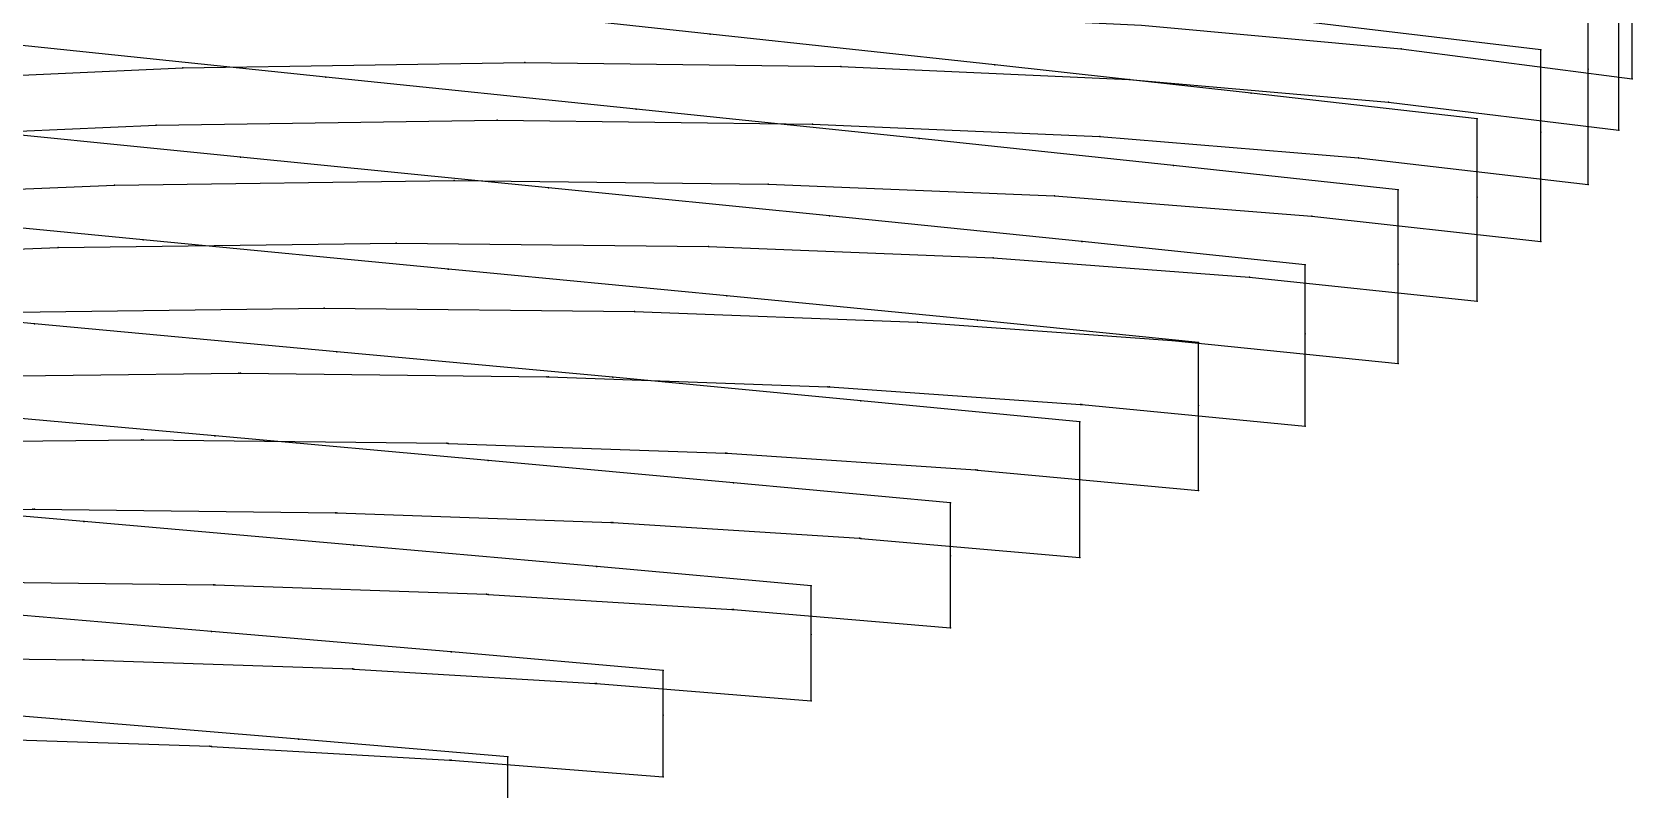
# Model space of a CAD drawing. Extents: x 0 to 4.67, y -4.5 to 1.66.
# Drawn here: x 4.134 to 4.667, y -0.521 to -0.268 of the extents above; entities that cross this region are included whole.
import ezdxf

# ---------------------------------------------------------------- set-up
doc = ezdxf.new("R2010")
doc.units = 0
doc.layers.get('0').update_dxf_attribs({"linetype": 'CONTINUOUS'})

msp = doc.modelspace()

# ---------------------------------------------------------------- linework, layer by layer
at = {"color": 4}
for points in [[(4.06515, -0.26754), (4.18753, -0.26167), (4.30178, -0.25979), (4.40728, -0.26127), (4.50353, -0.26581), (4.59012, -0.27377), (4.6671, -0.28369), (4.6671, -0.24091), (4.6671, -0.20884), (4.59067, -0.1983), (4.50408, -0.18665), (4.40783, -0.17398), (4.30233, -0.1602), (4.18809, -0.14513), (4.0657, -0.12887)], [(4.06169, -0.28558), (4.18389, -0.28002), (4.29796, -0.27824), (4.4033, -0.27963), (4.49941, -0.28394), (4.58587, -0.29148), (4.66273, -0.30088), (4.66273, -0.26035), (4.66273, -0.22996), (4.58642, -0.21998), (4.49996, -0.20894), (4.40385, -0.19693), (4.29851, -0.18387), (4.18444, -0.1696), (4.06224, -0.1542)], [(4.05316, -0.30446), (4.17502, -0.29919), (4.28878, -0.2975), (4.39383, -0.29882), (4.48967, -0.30291), (4.57589, -0.31006), (4.65254, -0.31898), (4.65254, -0.28053), (4.65254, -0.25171), (4.57644, -0.24224), (4.49022, -0.23176), (4.39438, -0.22037), (4.28933, -0.20799), (4.17557, -0.19445), (4.05371, -0.17983)], [(4.03974, -0.32419), (4.16111, -0.31918), (4.27441, -0.31758), (4.37904, -0.31884), (4.4745, -0.32272), (4.56037, -0.32951), (4.63671, -0.33798), (4.63671, -0.30146), (4.63671, -0.27409), (4.56092, -0.26509), (4.47505, -0.25514), (4.37959, -0.24432), (4.27496, -0.23256), (4.16166, -0.2197), (4.04029, -0.20582)], [(4.02163, -0.34476), (4.14238, -0.33999), (4.25509, -0.33847), (4.35917, -0.33967), (4.45413, -0.34336), (4.53956, -0.34982), (4.6155, -0.35787), (4.6155, -0.32314), (4.6155, -0.2971), (4.5401, -0.28854), (4.45468, -0.27909), (4.35972, -0.2688), (4.25563, -0.25761), (4.14292, -0.24538), (4.02218, -0.23217)], [(4.11907, -0.36162), (4.23107, -0.36017), (4.33449, -0.36131), (4.42885, -0.36482), (4.51373, -0.37098), (4.58919, -0.37865), (4.58919, -0.34557), (4.58919, -0.32077), (4.51427, -0.31262), (4.42939, -0.30361), (4.33503, -0.29381), (4.23161, -0.28315), (4.11962, -0.2715)], [(4.09198, -0.38323), (4.20265, -0.38191), (4.20314, -0.38192), (4.3053, -0.38305), (4.30579, -0.38307), (4.39896, -0.38644), (4.39949, -0.38648), (4.48321, -0.3923), (4.4837, -0.39234), (4.55811, -0.39956), (4.55811, -0.36875), (4.55811, -0.34571), (4.48375, -0.33796), (4.4837, -0.33795), (4.39949, -0.32938), (4.30584, -0.32003), (4.30579, -0.32003), (4.20319, -0.30985), (4.20314, -0.30985), (4.09203, -0.29872)], [(4.06044, -0.40525), (4.17017, -0.40408), (4.17065, -0.40409), (4.27195, -0.40526), (4.27243, -0.40528), (4.36481, -0.40856), (4.36534, -0.40859), (4.44834, -0.41412), (4.44883, -0.41417), (4.5226, -0.42097), (4.5226, -0.39267), (4.5226, -0.37163), (4.44887, -0.36424), (4.44883, -0.36424), (4.36534, -0.35607), (4.27248, -0.34715), (4.27243, -0.34714), (4.1707, -0.33742), (4.17065, -0.33741), (4.06049, -0.32675)], [(4.02528, -0.42823), (4.13396, -0.42721), (4.13444, -0.42721), (4.23478, -0.42841), (4.23526, -0.42843), (4.32675, -0.43161), (4.32728, -0.43165), (4.4095, -0.43692), (4.40998, -0.43696), (4.48305, -0.44338), (4.48305, -0.41735), (4.48305, -0.39809), (4.41003, -0.39105), (4.40998, -0.39105), (4.32728, -0.38325), (4.23531, -0.37472), (4.23526, -0.37472), (4.13449, -0.3654), (4.13444, -0.3654), (4.02532, -0.35517)], [(4.09487, -0.45126), (4.19416, -0.45249), (4.19463, -0.4525), (4.28518, -0.4556), (4.2857, -0.45563), (4.36706, -0.46066), (4.36754, -0.4607), (4.43985, -0.46678), (4.43985, -0.44279), (4.43985, -0.42512), (4.36758, -0.4184), (4.36754, -0.4184), (4.2857, -0.41095), (4.19468, -0.40279), (4.19463, -0.40278), (4.09492, -0.39384)], [(4.29226, -0.52361), (4.29226, -0.50982), (4.22257, -0.50391), (4.22253, -0.50391), (4.14361, -0.49734), (4.05584, -0.49012), (4.05579, -0.49011), (3.95963, -0.48216), (3.95958, -0.48216), (3.85545, -0.47339), (3.85541, -0.47339), (3.74385, -0.4639), (3.74376, -0.46389), (3.62528, -0.45373), (3.62519, -0.45372), (3.50038, -0.44298), (3.50028, -0.44297), (3.36968, -0.43175), (3.36959, -0.43174), (3.23387, -0.42014), (3.23377, -0.42014), (3.09361, -0.40829), (3.09347, -0.40828), (2.94949, -0.39634)], [(4.05229, -0.47622), (4.15047, -0.47747), (4.15094, -0.47748), (4.24046, -0.4805), (4.24098, -0.48052), (4.32142, -0.48533), (4.3219, -0.48537), (4.39339, -0.49113), (4.39339, -0.46897), (4.39339, -0.45275), (4.32194, -0.44632), (4.3219, -0.44632), (4.24098, -0.43918), (4.15098, -0.43136), (4.15094, -0.43135), (4.05234, -0.42277)], [(4.10453, -0.50335), (4.19298, -0.50629), (4.19349, -0.50631), (4.27296, -0.51092), (4.27343, -0.51095), (4.34407, -0.51643), (4.34407, -0.49592), (4.34407, -0.48098), (4.27347, -0.47482), (4.27343, -0.47482), (4.19349, -0.46798), (4.10458, -0.46047)]]:
    msp.add_lwpolyline(points, dxfattribs=at)
at = {"color": 2}
for p in [(4.35972, -0.2688, 6.47294), (4.59012, -0.27377, 4.96564), (4.63671, -0.27409, 6.07741), (4.18389, -0.28002, 5.32377), (4.29796, -0.27824, 5.32377), (4.4033, -0.27963, 5.32377), (4.45468, -0.27909, 6.47294), (4.65254, -0.28053, 5.69436), (4.23161, -0.28315, 6.88094), (4.49941, -0.28394, 5.32377), (4.6671, -0.28369, 4.96564), (4.5401, -0.28854, 6.47294), (4.58587, -0.29148, 5.32377), (4.28878, -0.2975, 5.69436), (4.33503, -0.29381, 6.88094), (4.6155, -0.2971, 6.47294), (4.17502, -0.29919, 5.69436), (4.39383, -0.29882, 5.69436), (4.42939, -0.30361, 6.88094), (4.48967, -0.30291, 5.69436), (4.63671, -0.30146, 6.07741), (4.66273, -0.30088, 5.32377), (4.20314, -0.30985, 7.3014), (4.20319, -0.30985, 7.3014), (4.51427, -0.31262, 6.88094), (4.57589, -0.31006, 5.69436), (4.16111, -0.31918, 6.07741), (4.27441, -0.31758, 6.07741), (4.30579, -0.32003, 7.3014), (4.30584, -0.32003, 7.3014), (4.37904, -0.31884, 6.07741), (4.65254, -0.31898, 5.69436), (4.4745, -0.32272, 6.07741), (4.58919, -0.32077, 6.88094), (4.6155, -0.32314, 6.47294), (4.39949, -0.32938, 7.3014), (4.56037, -0.32951, 6.07741), (4.14238, -0.33999, 6.47294), (4.17065, -0.33741, 7.73433), (4.1707, -0.33742, 7.73433), (4.25509, -0.33847, 6.47294), (4.35917, -0.33967, 6.47294), (4.4837, -0.33795, 7.3014), (4.48375, -0.33796, 7.3014), (4.63671, -0.33798, 6.07741), (4.45413, -0.34336, 6.47294), (4.55811, -0.34571, 7.3014), (4.58919, -0.34557, 6.88094), (4.27243, -0.34714, 7.73433), (4.27248, -0.34715, 7.73433), (4.53956, -0.34982, 6.47294), (4.36534, -0.35607, 7.73433), (4.23107, -0.36017, 6.88094), (4.33449, -0.36131, 6.88094), (4.6155, -0.35787, 6.47294), (4.13444, -0.3654, 8.17973), (4.13449, -0.3654, 8.17973), (4.42885, -0.36482, 6.88094), (4.44883, -0.36424, 7.73433), (4.44887, -0.36424, 7.73433), (4.51373, -0.37098, 6.88094), (4.5226, -0.37163, 7.73433), (4.55811, -0.36875, 7.3014), (4.23526, -0.37472, 8.17973), (4.23531, -0.37472, 8.17973), (4.58919, -0.37865, 6.88094), (4.20265, -0.38191, 7.3014), (4.20314, -0.38192, 7.3014), (4.3053, -0.38305, 7.3014), (4.30579, -0.38307, 7.3014), (4.32728, -0.38325, 8.17973), (4.39896, -0.38644, 7.3014), (4.39949, -0.38648, 7.3014), (4.40998, -0.39105, 8.17973), (4.41003, -0.39105, 8.17973), (4.48321, -0.3923, 7.3014), (4.4837, -0.39234, 7.3014), (4.5226, -0.39267, 7.73433), (4.48305, -0.39809, 8.17973), (4.55811, -0.39956, 7.3014), (4.17017, -0.40408, 7.73433), (4.17065, -0.40409, 7.73433), (4.19463, -0.40278, 8.6376), (4.19468, -0.40279, 8.6376), (4.27195, -0.40526, 7.73433), (4.27243, -0.40528, 7.73433), (4.36481, -0.40856, 7.73433), (4.36534, -0.40859, 7.73433), (4.2857, -0.41095, 8.6376), (4.44834, -0.41412, 7.73433), (4.44883, -0.41417, 7.73433), (4.36754, -0.4184, 8.6376), (4.36758, -0.4184, 8.6376), (4.48305, -0.41735, 8.17973), (4.5226, -0.42097, 7.73433), (4.43985, -0.42512, 8.6376), (4.13396, -0.42721, 8.17973), (4.13444, -0.42721, 8.17973), (4.15094, -0.43135, 9.10793), (4.15098, -0.43136, 9.10793), (4.23478, -0.42841, 8.17973), (4.23526, -0.42843, 8.17973), (4.32675, -0.43161, 8.17973), (4.32728, -0.43165, 8.17973), (4.4095, -0.43692, 8.17973), (4.40998, -0.43696, 8.17973), (4.24098, -0.43918, 9.10793), (4.3219, -0.44632, 9.10793), (4.32194, -0.44632, 9.10793), (4.43985, -0.44279, 8.6376), (4.48305, -0.44338, 8.17973), (4.19416, -0.45249, 8.6376), (4.19463, -0.4525, 8.6376), (4.39339, -0.45275, 9.10793), (4.28518, -0.4556, 8.6376), (4.2857, -0.45563, 8.6376), (4.36706, -0.46066, 8.6376), (4.36754, -0.4607, 8.6376), (4.19349, -0.46798, 9.59074), (4.39339, -0.46897, 9.10793), (4.43985, -0.46678, 8.6376), (4.15047, -0.47747, 9.10793), (4.15094, -0.47748, 9.10793), (4.27343, -0.47482, 9.59074), (4.27347, -0.47482, 9.59074), (4.24046, -0.4805, 9.10793), (4.24098, -0.48052, 9.10793), (4.32142, -0.48533, 9.10793), (4.3219, -0.48537, 9.10793), (4.34407, -0.48098, 9.59074), (4.34407, -0.49592, 9.59074), (4.39339, -0.49113, 9.10793), (4.14361, -0.49734, 10.086), (4.19298, -0.50629, 9.59074), (4.19349, -0.50631, 9.59074), (4.22253, -0.50391, 10.086), (4.22257, -0.50391, 10.086), (4.27296, -0.51092, 9.59074), (4.27343, -0.51095, 9.59074), (4.29226, -0.50982, 10.086), (4.34407, -0.51643, 9.59074)]:
    msp.add_point(p, dxfattribs=at)

doc.saveas('drawing.dxf')
